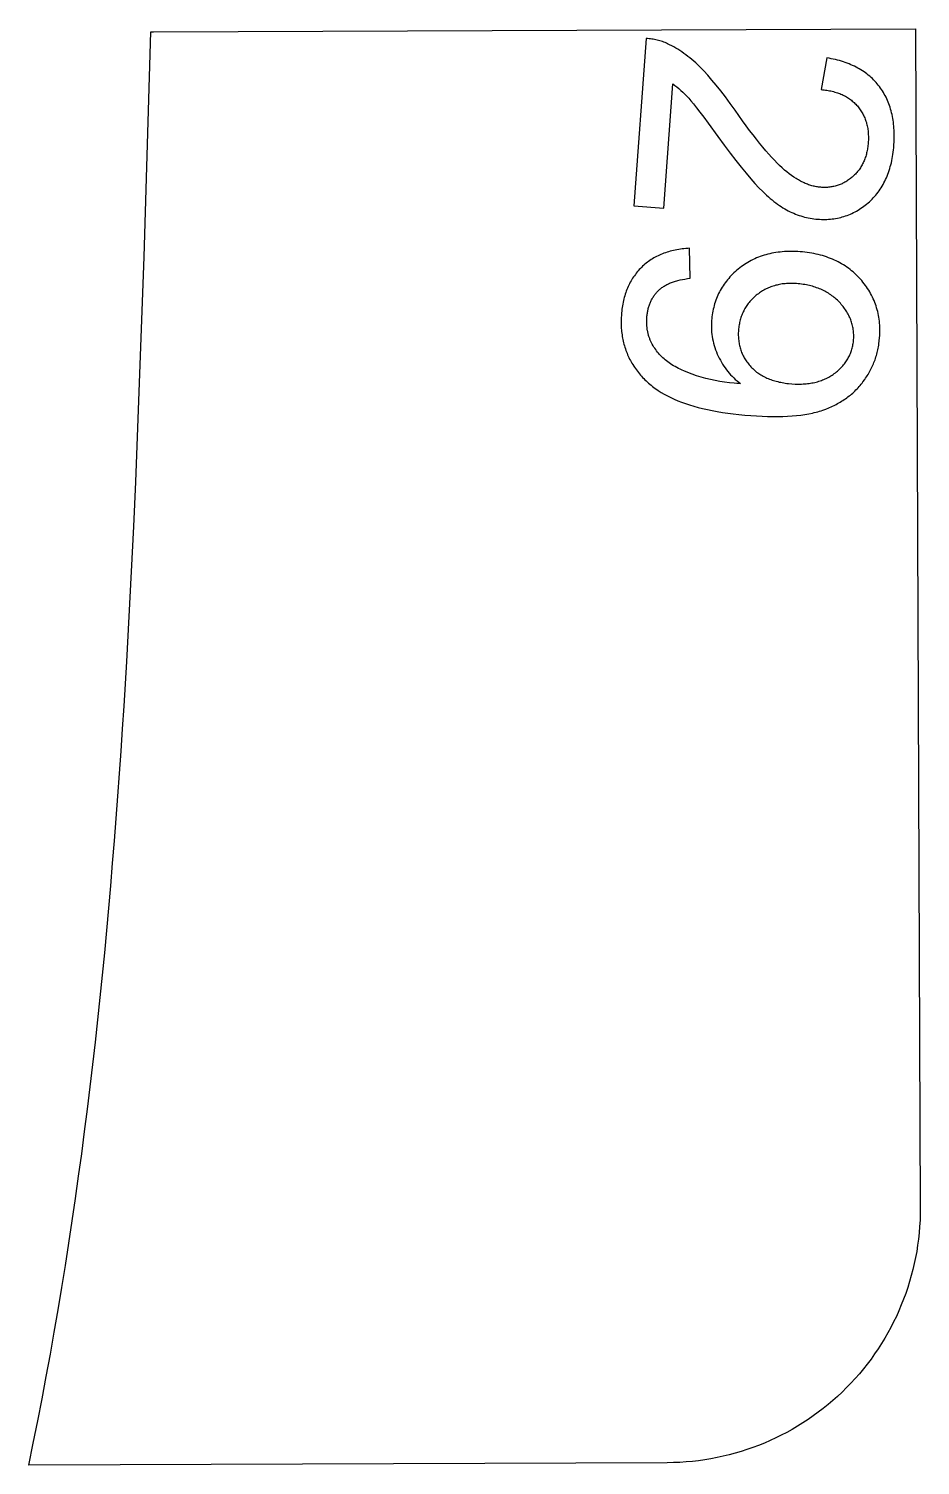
# Model space of a CAD drawing. Extents: x -16189 to 5251, y 3521 to 4024.
# Drawn here: x -4497.8 to -4322.3, y 3718.9 to 4001.6 of the extents above; entities that cross this region are included whole.
import ezdxf

# ---------------------------------------------------------------- set-up
doc = ezdxf.new("R2010")
doc.units = 0
doc.layers.add('LAYER_03', color=7, linetype='CONTINUOUS')

msp = doc.modelspace()

# ---------------------------------------------------------------- linework, layer by layer
at = {"layer": 'LAYER_03'}
for p, q in [((-4354.43, 3949.32), (-4354.63, 3949.15)), ((-4354.22, 3949.47), (-4354.43, 3949.32)), ((-4354.02, 3949.62), (-4354.22, 3949.47)), ((-4353.81, 3949.77), (-4354.02, 3949.62)), ((-4353.59, 3949.91), (-4353.81, 3949.77)), ((-4353.38, 3950.04), (-4353.59, 3949.91)), ((-4353.16, 3950.17), (-4353.38, 3950.04)), ((-4352.94, 3950.29), (-4353.16, 3950.17)), ((-4352.71, 3950.41), (-4352.94, 3950.29)), ((-4352.48, 3950.52), (-4352.71, 3950.41)), ((-4352.25, 3950.62), (-4352.48, 3950.52)), ((-4352.02, 3950.72), (-4352.25, 3950.62)), ((-4351.78, 3950.81), (-4352.02, 3950.72)), ((-4351.54, 3950.9), (-4351.78, 3950.81)), ((-4351.29, 3950.98), (-4351.54, 3950.9)), ((-4351.05, 3951.05), (-4351.29, 3950.98)), ((-4350.8, 3951.12), (-4351.05, 3951.05)), ((-4350.54, 3951.18), (-4350.8, 3951.12)), ((-4350.29, 3951.24), (-4350.54, 3951.18)), ((-4350.03, 3951.29), (-4350.29, 3951.24)), ((-4349.77, 3951.34), (-4350.03, 3951.29)), ((-4349.5, 3951.38), (-4349.77, 3951.34)), ((-4349.23, 3951.41), (-4349.5, 3951.38)), ((-4348.96, 3951.44), (-4349.23, 3951.41)), ((-4348.69, 3951.46), (-4348.96, 3951.44)), ((-4348.41, 3951.48), (-4348.69, 3951.46)), ((-4348.13, 3951.49), (-4348.41, 3951.48)), ((-4347.85, 3951.49), (-4348.13, 3951.49)), ((-4347.56, 3951.49), (-4347.85, 3951.49)), ((-4347.27, 3951.48), (-4347.56, 3951.49)), ((-4346.98, 3951.47), (-4347.27, 3951.48)), ((-4346.68, 3951.45), (-4346.98, 3951.47)), ((-4346.35, 3951.42), (-4346.68, 3951.45)), ((-4346.03, 3951.39), (-4346.35, 3951.42)), ((-4345.71, 3951.35), (-4346.03, 3951.39)), ((-4345.39, 3951.31), (-4345.71, 3951.35)), ((-4345.08, 3951.26), (-4345.39, 3951.31)), ((-4344.77, 3951.2), (-4345.08, 3951.26)), ((-4344.47, 3951.14), (-4344.77, 3951.2)), ((-4344.17, 3951.07), (-4344.47, 3951.14)), ((-4343.87, 3951), (-4344.17, 3951.07)), ((-4343.58, 3950.92), (-4343.87, 3951)), ((-4343.3, 3950.84), (-4343.58, 3950.92)), ((-4343.01, 3950.75), (-4343.3, 3950.84)), ((-4342.74, 3950.65), (-4343.01, 3950.75)), ((-4342.46, 3950.55), (-4342.74, 3950.65)), ((-4342.19, 3950.45), (-4342.46, 3950.55)), ((-4341.93, 3950.34), (-4342.19, 3950.45)), ((-4341.67, 3950.22), (-4341.93, 3950.34)), ((-4341.41, 3950.1), (-4341.67, 3950.22)), ((-4341.16, 3949.97), (-4341.41, 3950.1)), ((-4340.91, 3949.83), (-4341.16, 3949.97)), ((-4340.67, 3949.69), (-4340.91, 3949.83)), ((-4340.43, 3949.55), (-4340.67, 3949.69)), ((-4340.19, 3949.4), (-4340.43, 3949.55)), ((-4339.96, 3949.24), (-4340.19, 3949.4)), ((-4339.74, 3949.08), (-4339.96, 3949.24)), ((-4356.87, 3946.53), (-4356.98, 3946.32)), ((-4356.74, 3946.74), (-4356.87, 3946.53)), ((-4356.61, 3946.94), (-4356.74, 3946.74)), ((-4356.48, 3947.15), (-4356.61, 3946.94)), ((-4356.34, 3947.34), (-4356.48, 3947.15)), ((-4356.19, 3947.54), (-4356.34, 3947.34)), ((-4356.04, 3947.73), (-4356.19, 3947.54)), ((-4355.88, 3947.92), (-4356.04, 3947.73)), ((-4355.72, 3948.1), (-4355.88, 3947.92)), ((-4355.55, 3948.29), (-4355.72, 3948.1)), ((-4355.38, 3948.47), (-4355.55, 3948.29)), ((-4355.2, 3948.64), (-4355.38, 3948.47)), ((-4355.01, 3948.81), (-4355.2, 3948.64)), ((-4354.82, 3948.99), (-4355.01, 3948.81)), ((-4354.63, 3949.15), (-4354.82, 3948.99)), ((-4339.51, 3948.91), (-4339.74, 3949.08)), ((-4339.3, 3948.74), (-4339.51, 3948.91)), ((-4339.08, 3948.56), (-4339.3, 3948.74)), ((-4338.87, 3948.37), (-4339.08, 3948.56)), ((-4338.67, 3948.18), (-4338.87, 3948.37)), ((-4338.47, 3947.98), (-4338.67, 3948.18)), ((-4338.27, 3947.78), (-4338.47, 3947.98)), ((-4338.08, 3947.58), (-4338.27, 3947.78)), ((-4337.9, 3947.37), (-4338.08, 3947.58)), ((-4337.72, 3947.16), (-4337.9, 3947.37)), ((-4337.55, 3946.95), (-4337.72, 3947.16)), ((-4337.39, 3946.74), (-4337.55, 3946.95)), ((-4337.23, 3946.53), (-4337.39, 3946.74)), ((-4337.08, 3946.31), (-4337.23, 3946.53)), ((-4357.96, 3943.57), (-4358.01, 3943.32)), ((-4357.91, 3943.81), (-4357.96, 3943.57)), ((-4357.85, 3944.06), (-4357.91, 3943.81)), ((-4357.79, 3944.3), (-4357.85, 3944.06)), ((-4357.72, 3944.53), (-4357.79, 3944.3)), ((-4357.65, 3944.77), (-4357.72, 3944.53)), ((-4357.57, 3945), (-4357.65, 3944.77)), ((-4357.49, 3945.23), (-4357.57, 3945)), ((-4357.4, 3945.45), (-4357.49, 3945.23)), ((-4357.3, 3945.68), (-4357.4, 3945.45)), ((-4357.2, 3945.89), (-4357.3, 3945.68)), ((-4357.1, 3946.11), (-4357.2, 3945.89)), ((-4356.98, 3946.32), (-4357.1, 3946.11)), ((-4336.93, 3946.1), (-4337.08, 3946.31)), ((-4336.8, 3945.88), (-4336.93, 3946.1)), ((-4336.66, 3945.66), (-4336.8, 3945.88)), ((-4336.54, 3945.44), (-4336.66, 3945.66)), ((-4336.42, 3945.21), (-4336.54, 3945.44)), ((-4336.31, 3944.99), (-4336.42, 3945.21)), ((-4336.21, 3944.76), (-4336.31, 3944.99)), ((-4336.11, 3944.54), (-4336.21, 3944.76)), ((-4336.02, 3944.31), (-4336.11, 3944.54)), ((-4335.93, 3944.08), (-4336.02, 3944.31)), ((-4335.86, 3943.85), (-4335.93, 3944.08)), ((-4335.79, 3943.61), (-4335.86, 3943.85)), ((-4335.72, 3943.38), (-4335.79, 3943.61)), ((-4358.14, 3942.02), (-4358.16, 3941.76)), ((-4358.16, 3941.76), (-4358.16, 3941.5)), ((-4358.16, 3941.5), (-4358.16, 3941.24)), ((-4358.16, 3941.24), (-4358.15, 3940.99)), ((-4358.15, 3940.99), (-4358.14, 3940.74)), ((-4358.13, 3942.29), (-4358.14, 3942.02)), ((-4358.14, 3940.74), (-4358.12, 3940.49)), ((-4358.11, 3942.55), (-4358.13, 3942.29)), ((-4358.08, 3942.81), (-4358.11, 3942.55)), ((-4358.04, 3943.06), (-4358.08, 3942.81)), ((-4358.01, 3943.32), (-4358.04, 3943.06)), ((-4335.66, 3943.14), (-4335.72, 3943.38)), ((-4335.61, 3942.9), (-4335.66, 3943.14)), ((-4335.57, 3942.66), (-4335.61, 3942.9)), ((-4335.53, 3942.42), (-4335.57, 3942.66)), ((-4335.5, 3942.18), (-4335.53, 3942.42)), ((-4335.48, 3941.93), (-4335.5, 3942.18)), ((-4335.46, 3941.69), (-4335.48, 3941.93)), ((-4335.45, 3941.44), (-4335.46, 3941.69)), ((-4335.44, 3941.19), (-4335.45, 3941.44)), ((-4335.45, 3940.94), (-4335.44, 3941.19)), ((-4335.45, 3940.69), (-4335.45, 3940.94)), ((-4358.12, 3940.49), (-4358.09, 3940.24)), ((-4358.09, 3940.24), (-4358.06, 3940)), ((-4358.06, 3940), (-4358.02, 3939.76)), ((-4358.02, 3939.76), (-4357.98, 3939.52)), ((-4357.98, 3939.52), (-4357.93, 3939.28)), ((-4357.93, 3939.28), (-4357.88, 3939.05)), ((-4357.88, 3939.05), (-4357.81, 3938.82)), ((-4357.81, 3938.82), (-4357.75, 3938.59)), ((-4357.75, 3938.59), (-4357.67, 3938.36)), ((-4357.67, 3938.36), (-4357.59, 3938.14)), ((-4357.59, 3938.14), (-4357.51, 3937.92)), ((-4357.51, 3937.92), (-4357.42, 3937.7)), ((-4336.11, 3937.67), (-4336.03, 3937.88)), ((-4336.03, 3937.88), (-4335.95, 3938.1)), ((-4335.95, 3938.1), (-4335.87, 3938.32)), ((-4335.87, 3938.32), (-4335.8, 3938.55)), ((-4335.8, 3938.55), (-4335.74, 3938.77)), ((-4335.74, 3938.77), (-4335.69, 3939)), ((-4335.69, 3939), (-4335.64, 3939.23)), ((-4335.64, 3939.23), (-4335.59, 3939.47)), ((-4335.59, 3939.47), (-4335.55, 3939.7)), ((-4335.55, 3939.7), (-4335.52, 3939.94)), ((-4335.52, 3939.94), (-4335.49, 3940.19)), ((-4335.49, 3940.19), (-4335.47, 3940.43)), ((-4335.47, 3940.43), (-4335.45, 3940.69)), ((-4357.42, 3937.7), (-4357.32, 3937.48)), ((-4357.32, 3937.48), (-4357.21, 3937.27)), ((-4357.21, 3937.27), (-4357.1, 3937.06)), ((-4357.1, 3937.06), (-4356.99, 3936.85)), ((-4356.99, 3936.85), (-4356.87, 3936.64)), ((-4356.87, 3936.64), (-4356.74, 3936.44)), ((-4356.74, 3936.44), (-4356.6, 3936.24)), ((-4356.6, 3936.24), (-4356.46, 3936.04)), ((-4356.46, 3936.04), (-4356.32, 3935.84)), ((-4356.32, 3935.84), (-4356.17, 3935.65)), ((-4356.17, 3935.65), (-4356.01, 3935.46)), ((-4356.01, 3935.46), (-4355.84, 3935.27)), ((-4355.84, 3935.27), (-4355.67, 3935.08)), ((-4355.67, 3935.08), (-4355.5, 3934.9)), ((-4337.93, 3934.93), (-4337.76, 3935.11)), ((-4337.76, 3935.11), (-4337.6, 3935.29)), ((-4337.6, 3935.29), (-4337.45, 3935.47)), ((-4337.45, 3935.47), (-4337.29, 3935.66)), ((-4337.29, 3935.66), (-4337.15, 3935.85)), ((-4337.15, 3935.85), (-4337.01, 3936.04)), ((-4337.01, 3936.04), (-4336.88, 3936.23)), ((-4336.88, 3936.23), (-4336.75, 3936.43)), ((-4336.75, 3936.43), (-4336.63, 3936.63)), ((-4336.63, 3936.63), (-4336.52, 3936.83)), ((-4336.52, 3936.83), (-4336.41, 3937.04)), ((-4336.41, 3937.04), (-4336.3, 3937.24)), ((-4336.3, 3937.24), (-4336.2, 3937.45)), ((-4336.2, 3937.45), (-4336.11, 3937.67)), ((-4355.5, 3934.9), (-4355.32, 3934.72)), ((-4355.32, 3934.72), (-4355.13, 3934.55)), ((-4355.13, 3934.55), (-4354.94, 3934.38)), ((-4354.94, 3934.38), (-4354.75, 3934.22)), ((-4354.75, 3934.22), (-4354.55, 3934.06)), ((-4354.55, 3934.06), (-4354.34, 3933.91)), ((-4354.34, 3933.91), (-4354.13, 3933.76)), ((-4354.13, 3933.76), (-4353.92, 3933.62)), ((-4353.92, 3933.62), (-4353.7, 3933.48)), ((-4353.7, 3933.48), (-4353.47, 3933.35)), ((-4353.47, 3933.35), (-4353.24, 3933.22)), ((-4353.24, 3933.22), (-4353.01, 3933.1)), ((-4353.01, 3933.1), (-4352.77, 3932.98)), ((-4352.77, 3932.98), (-4352.53, 3932.87)), ((-4352.53, 3932.87), (-4352.28, 3932.76)), ((-4352.28, 3932.76), (-4352.02, 3932.66)), ((-4352.02, 3932.66), (-4351.77, 3932.57)), ((-4351.77, 3932.57), (-4351.5, 3932.47)), ((-4351.5, 3932.47), (-4351.23, 3932.39)), ((-4351.23, 3932.39), (-4350.96, 3932.3)), ((-4350.96, 3932.3), (-4350.68, 3932.23)), ((-4350.68, 3932.23), (-4350.4, 3932.16)), ((-4342.59, 3932.15), (-4342.33, 3932.23)), ((-4342.33, 3932.23), (-4342.07, 3932.31)), ((-4342.07, 3932.31), (-4341.82, 3932.4)), ((-4341.82, 3932.4), (-4341.57, 3932.5)), ((-4341.57, 3932.5), (-4341.32, 3932.6)), ((-4341.32, 3932.6), (-4341.08, 3932.7)), ((-4341.08, 3932.7), (-4340.84, 3932.81)), ((-4340.84, 3932.81), (-4340.6, 3932.93)), ((-4340.6, 3932.93), (-4340.37, 3933.05)), ((-4340.37, 3933.05), (-4340.14, 3933.18)), ((-4340.14, 3933.18), (-4339.92, 3933.32)), ((-4339.92, 3933.32), (-4339.7, 3933.46)), ((-4339.7, 3933.46), (-4339.48, 3933.6)), ((-4339.48, 3933.6), (-4339.27, 3933.76)), ((-4339.27, 3933.76), (-4339.06, 3933.91)), ((-4339.06, 3933.91), (-4338.86, 3934.08)), ((-4338.86, 3934.08), (-4338.66, 3934.24)), ((-4338.66, 3934.24), (-4338.47, 3934.41)), ((-4338.47, 3934.41), (-4338.29, 3934.58)), ((-4338.29, 3934.58), (-4338.11, 3934.75)), ((-4338.11, 3934.75), (-4337.93, 3934.93)), ((-4350.4, 3932.16), (-4350.11, 3932.09)), ((-4350.11, 3932.09), (-4349.82, 3932.03)), ((-4349.82, 3932.03), (-4349.52, 3931.97)), ((-4349.52, 3931.97), (-4349.22, 3931.92)), ((-4349.22, 3931.92), (-4348.91, 3931.87)), ((-4348.91, 3931.87), (-4348.6, 3931.83)), ((-4348.6, 3931.83), (-4348.28, 3931.79)), ((-4348.28, 3931.79), (-4347.63, 3931.73)), ((-4347.63, 3931.73), (-4346.98, 3931.69)), ((-4346.98, 3931.69), (-4346.66, 3931.68)), ((-4346.66, 3931.68), (-4346.35, 3931.68)), ((-4346.35, 3931.68), (-4346.04, 3931.68)), ((-4346.04, 3931.68), (-4345.73, 3931.69)), ((-4345.73, 3931.69), (-4345.42, 3931.7)), ((-4345.42, 3931.7), (-4345.12, 3931.72)), ((-4345.12, 3931.72), (-4344.83, 3931.75)), ((-4344.83, 3931.75), (-4344.53, 3931.78)), ((-4344.53, 3931.78), (-4344.24, 3931.81)), ((-4344.24, 3931.81), (-4343.96, 3931.86)), ((-4343.96, 3931.86), (-4343.68, 3931.9)), ((-4343.68, 3931.9), (-4343.4, 3931.96)), ((-4343.4, 3931.96), (-4343.13, 3932.02)), ((-4343.13, 3932.02), (-4342.86, 3932.08)), ((-4342.86, 3932.08), (-4342.59, 3932.15))]:
    msp.add_line(p, q, dxfattribs=at)
msp.add_lwpolyline([(-4372.15, 3719.42), (-4497.84, 3718.92), (-4496.94, 3723.28), (-4496.06, 3727.65), (-4495.21, 3732.02), (-4494.39, 3736.38), (-4493.58, 3740.76), (-4492.81, 3745.13), (-4492.06, 3749.5), (-4491.33, 3753.88), (-4490.62, 3758.26), (-4489.94, 3762.64), (-4489.28, 3767.03), (-4488.64, 3771.41), (-4488.02, 3775.8), (-4487.42, 3780.19), (-4486.84, 3784.58), (-4486.29, 3788.97), (-4485.75, 3793.36), (-4485.23, 3797.76), (-4484.73, 3802.15), (-4484.24, 3806.55), (-4483.78, 3810.95), (-4483.33, 3815.35), (-4482.89, 3819.76), (-4482.48, 3824.16), (-4482.08, 3828.57), (-4481.69, 3832.97), (-4481.32, 3837.38), (-4480.96, 3841.79), (-4480.61, 3846.2), (-4480.28, 3850.61), (-4479.96, 3855.03), (-4479.66, 3859.44), (-4479.36, 3863.85), (-4479.08, 3868.27), (-4478.81, 3872.69), (-4478.54, 3877.1), (-4478.05, 3885.94), (-4477.6, 3894.78), (-4477.17, 3903.63), (-4476.78, 3912.47), (-4476.42, 3921.32), (-4476.08, 3930.17), (-4475.75, 3939.02), (-4475.45, 3947.88), (-4475.15, 3956.73), (-4474.87, 3965.59), (-4474.34, 3983.3), (-4473.83, 4001.02), (-4473.26, 4001.02), (-4323.26, 4001.61), (-4322.34, 3769.61, -0.414214)], format="xyb", close=True, dxfattribs=at)
for points in [[(-4376.28, 3999.69), (-4378.73, 3966.75), (-4372.85, 3966.31), (-4371.03, 3990.75), (-4370.64, 3990.46), (-4370.24, 3990.15), (-4369.85, 3989.82), (-4369.46, 3989.47), (-4369.07, 3989.11), (-4368.68, 3988.73), (-4368.29, 3988.34), (-4367.91, 3987.92), (-4367.71, 3987.7), (-4367.49, 3987.44), (-4366.98, 3986.82), (-4366.38, 3986.07), (-4365.71, 3985.2), (-4364.95, 3984.19), (-4364.1, 3983.05), (-4362.17, 3980.39), (-4360.93, 3978.7), (-4359.75, 3977.13), (-4358.65, 3975.68), (-4357.61, 3974.36), (-4356.63, 3973.16), (-4355.72, 3972.09), (-4354.88, 3971.13), (-4354.1, 3970.3), (-4353.35, 3969.56), (-4352.62, 3968.87), (-4352.25, 3968.54), (-4351.89, 3968.23), (-4351.52, 3967.93), (-4351.16, 3967.64), (-4350.8, 3967.36), (-4350.44, 3967.1), (-4350.08, 3966.85), (-4349.73, 3966.61), (-4349.37, 3966.39), (-4349.02, 3966.17), (-4348.67, 3965.98), (-4348.32, 3965.79), (-4347.96, 3965.61), (-4347.61, 3965.45), (-4347.26, 3965.29), (-4346.9, 3965.15), (-4346.55, 3965.01), (-4346.19, 3964.88), (-4345.83, 3964.76), (-4345.47, 3964.65), (-4345.11, 3964.56), (-4344.74, 3964.47), (-4344.38, 3964.39), (-4344.01, 3964.32), (-4343.64, 3964.25), (-4343.27, 3964.2), (-4342.9, 3964.16), (-4342.53, 3964.13), (-4342.16, 3964.11), (-4341.8, 3964.09), (-4341.44, 3964.08), (-4341.08, 3964.09), (-4340.73, 3964.1), (-4340.38, 3964.12), (-4340.03, 3964.14), (-4339.69, 3964.18), (-4339.34, 3964.22), (-4339.01, 3964.28), (-4338.67, 3964.34), (-4338.34, 3964.41), (-4338.01, 3964.49), (-4337.69, 3964.57), (-4337.36, 3964.67), (-4337.04, 3964.77), (-4336.73, 3964.88), (-4336.41, 3965), (-4336.1, 3965.13), (-4335.8, 3965.27), (-4335.49, 3965.42), (-4335.19, 3965.57), (-4334.9, 3965.73), (-4334.6, 3965.9), (-4334.31, 3966.08), (-4334.02, 3966.27), (-4333.74, 3966.47), (-4333.46, 3966.67), (-4333.18, 3966.89), (-4332.9, 3967.11), (-4332.63, 3967.34), (-4332.36, 3967.58), (-4332.09, 3967.82), (-4331.84, 3968.07), (-4331.59, 3968.33), (-4331.35, 3968.6), (-4331.11, 3968.87), (-4330.88, 3969.15), (-4330.66, 3969.43), (-4330.45, 3969.72), (-4330.24, 3970.02), (-4330.05, 3970.33), (-4329.85, 3970.64), (-4329.67, 3970.95), (-4329.49, 3971.28), (-4329.33, 3971.6), (-4329.16, 3971.94), (-4329.01, 3972.28), (-4328.86, 3972.63), (-4328.72, 3972.99), (-4328.59, 3973.35), (-4328.47, 3973.72), (-4328.35, 3974.09), (-4328.24, 3974.47), (-4328.13, 3974.86), (-4328.04, 3975.25), (-4327.95, 3975.65), (-4327.87, 3976.06), (-4327.8, 3976.47), (-4327.73, 3976.89), (-4327.67, 3977.32), (-4327.62, 3977.75), (-4327.57, 3978.19), (-4327.54, 3978.63), (-4327.49, 3979.51), (-4327.47, 3979.94), (-4327.47, 3980.37), (-4327.47, 3980.79), (-4327.48, 3981.2), (-4327.49, 3981.62), (-4327.52, 3982.02), (-4327.55, 3982.42), (-4327.59, 3982.82), (-4327.64, 3983.21), (-4327.69, 3983.59), (-4327.75, 3983.97), (-4327.82, 3984.35), (-4327.9, 3984.72), (-4327.99, 3985.08), (-4328.08, 3985.44), (-4328.18, 3985.8), (-4328.29, 3986.15), (-4328.4, 3986.49), (-4328.53, 3986.83), (-4328.66, 3987.16), (-4328.79, 3987.49), (-4328.94, 3987.82), (-4329.09, 3988.14), (-4329.26, 3988.45), (-4329.42, 3988.76), (-4329.6, 3989.06), (-4329.79, 3989.36), (-4329.98, 3989.65), (-4330.18, 3989.94), (-4330.38, 3990.23), (-4330.6, 3990.5), (-4330.82, 3990.77), (-4331.05, 3991.04), (-4331.28, 3991.3), (-4331.53, 3991.55), (-4331.78, 3991.79), (-4332.03, 3992.03), (-4332.3, 3992.26), (-4332.57, 3992.49), (-4332.85, 3992.71), (-4333.13, 3992.92), (-4333.42, 3993.13), (-4333.72, 3993.32), (-4334.03, 3993.52), (-4334.34, 3993.7), (-4334.66, 3993.88), (-4334.99, 3994.06), (-4335.32, 3994.22), (-4335.67, 3994.39), (-4336.01, 3994.54), (-4336.37, 3994.69), (-4336.73, 3994.83), (-4337.1, 3994.96), (-4337.48, 3995.09), (-4337.86, 3995.21), (-4338.25, 3995.33), (-4338.65, 3995.44), (-4339.06, 3995.54), (-4339.47, 3995.63), (-4339.89, 3995.72), (-4340.31, 3995.81), (-4340.75, 3995.88), (-4341.86, 3989.64), (-4341.57, 3989.62), (-4341.28, 3989.59), (-4341, 3989.55), (-4340.72, 3989.51), (-4340.45, 3989.46), (-4340.18, 3989.41), (-4339.92, 3989.36), (-4339.66, 3989.3), (-4339.4, 3989.23), (-4339.15, 3989.16), (-4338.9, 3989.09), (-4338.66, 3989.01), (-4338.42, 3988.93), (-4338.19, 3988.84), (-4337.96, 3988.74), (-4337.73, 3988.64), (-4337.51, 3988.54), (-4337.29, 3988.43), (-4337.08, 3988.32), (-4336.87, 3988.2), (-4336.67, 3988.08), (-4336.47, 3987.95), (-4336.27, 3987.82), (-4336.08, 3987.68), (-4335.9, 3987.54), (-4335.72, 3987.39), (-4335.54, 3987.24), (-4335.37, 3987.09), (-4335.2, 3986.92), (-4335.03, 3986.76), (-4334.87, 3986.59), (-4334.72, 3986.41), (-4334.57, 3986.23), (-4334.42, 3986.05), (-4334.28, 3985.86), (-4334.15, 3985.68), (-4334.02, 3985.48), (-4333.9, 3985.29), (-4333.78, 3985.09), (-4333.66, 3984.89), (-4333.56, 3984.69), (-4333.46, 3984.48), (-4333.36, 3984.27), (-4333.27, 3984.06), (-4333.18, 3983.84), (-4333.1, 3983.62), (-4333.03, 3983.4), (-4332.96, 3983.17), (-4332.9, 3982.94), (-4332.84, 3982.71), (-4332.78, 3982.48), (-4332.74, 3982.24), (-4332.69, 3982), (-4332.66, 3981.75), (-4332.63, 3981.51), (-4332.6, 3981.26), (-4332.58, 3981), (-4332.57, 3980.75), (-4332.56, 3980.49), (-4332.55, 3980.23), (-4332.55, 3979.96), (-4332.56, 3979.69), (-4332.57, 3979.42), (-4332.59, 3979.15), (-4332.61, 3978.89), (-4332.64, 3978.63), (-4332.67, 3978.38), (-4332.71, 3978.13), (-4332.75, 3977.88), (-4332.79, 3977.64), (-4332.84, 3977.4), (-4332.9, 3977.17), (-4332.96, 3976.93), (-4333.02, 3976.7), (-4333.09, 3976.48), (-4333.16, 3976.26), (-4333.24, 3976.04), (-4333.32, 3975.83), (-4333.41, 3975.61), (-4333.5, 3975.41), (-4333.59, 3975.2), (-4333.69, 3975), (-4333.8, 3974.8), (-4333.91, 3974.61), (-4334.03, 3974.42), (-4334.14, 3974.23), (-4334.27, 3974.05), (-4334.4, 3973.87), (-4334.53, 3973.69), (-4334.67, 3973.52), (-4334.81, 3973.35), (-4334.96, 3973.18), (-4335.11, 3973.02), (-4335.27, 3972.86), (-4335.43, 3972.7), (-4335.59, 3972.55), (-4335.76, 3972.4), (-4335.93, 3972.26), (-4336.11, 3972.12), (-4336.28, 3971.99), (-4336.46, 3971.86), (-4336.64, 3971.74), (-4336.82, 3971.62), (-4337, 3971.51), (-4337.18, 3971.4), (-4337.37, 3971.3), (-4337.56, 3971.21), (-4337.75, 3971.12), (-4337.94, 3971.03), (-4338.13, 3970.95), (-4338.33, 3970.88), (-4338.52, 3970.81), (-4338.72, 3970.74), (-4338.92, 3970.68), (-4339.12, 3970.63), (-4339.33, 3970.58), (-4339.53, 3970.54), (-4339.74, 3970.5), (-4339.95, 3970.47), (-4340.16, 3970.44), (-4340.38, 3970.42), (-4340.59, 3970.4), (-4340.81, 3970.39), (-4341.03, 3970.38), (-4341.25, 3970.38), (-4341.47, 3970.38), (-4341.7, 3970.39), (-4341.92, 3970.41), (-4342.14, 3970.42), (-4342.36, 3970.45), (-4342.57, 3970.48), (-4342.79, 3970.52), (-4343.01, 3970.56), (-4343.23, 3970.6), (-4343.45, 3970.66), (-4343.67, 3970.72), (-4343.89, 3970.78), (-4344.11, 3970.85), (-4344.33, 3970.92), (-4344.55, 3971.01), (-4344.77, 3971.09), (-4345, 3971.18), (-4345.22, 3971.28), (-4345.44, 3971.39), (-4345.67, 3971.49), (-4345.89, 3971.61), (-4346.11, 3971.73), (-4346.34, 3971.86), (-4346.56, 3971.99), (-4346.79, 3972.12), (-4347.24, 3972.42), (-4347.7, 3972.73), (-4348.15, 3973.07), (-4348.61, 3973.43), (-4349.07, 3973.81), (-4349.54, 3974.22), (-4350.03, 3974.68), (-4350.53, 3975.18), (-4351.06, 3975.72), (-4351.6, 3976.31), (-4352.16, 3976.94), (-4352.74, 3977.61), (-4353.34, 3978.32), (-4353.96, 3979.08), (-4354.6, 3979.88), (-4355.25, 3980.72), (-4355.93, 3981.6), (-4356.62, 3982.53), (-4357.33, 3983.5), (-4358.81, 3985.57), (-4359.77, 3986.92), (-4360.7, 3988.19), (-4361.61, 3989.38), (-4362.49, 3990.49), (-4363.35, 3991.52), (-4364.18, 3992.47), (-4364.98, 3993.34), (-4365.76, 3994.14), (-4366.14, 3994.51), (-4366.52, 3994.87), (-4366.91, 3995.21), (-4367.3, 3995.55), (-4367.69, 3995.87), (-4368.08, 3996.18), (-4368.47, 3996.48), (-4368.87, 3996.77), (-4369.26, 3997.05), (-4369.66, 3997.31), (-4370.06, 3997.57), (-4370.46, 3997.81), (-4370.87, 3998.04), (-4371.27, 3998.26), (-4371.68, 3998.46), (-4372.09, 3998.66), (-4372.33, 3998.77), (-4372.58, 3998.88), (-4372.84, 3998.98), (-4373.09, 3999.07), (-4373.35, 3999.16), (-4373.6, 3999.24), (-4373.86, 3999.31), (-4374.13, 3999.38), (-4374.39, 3999.44), (-4374.65, 3999.5), (-4374.92, 3999.54), (-4375.19, 3999.59), (-4375.46, 3999.62), (-4375.73, 3999.65), (-4376.01, 3999.67)], [(-4367.76, 3958.42), (-4368.13, 3958.39), (-4368.5, 3958.37), (-4368.86, 3958.33), (-4369.21, 3958.29), (-4369.56, 3958.24), (-4369.9, 3958.19), (-4370.24, 3958.13), (-4370.58, 3958.06), (-4370.91, 3957.99), (-4371.24, 3957.91), (-4371.56, 3957.83), (-4371.88, 3957.74), (-4372.19, 3957.64), (-4372.49, 3957.54), (-4372.8, 3957.43), (-4373.1, 3957.32), (-4373.39, 3957.2), (-4373.68, 3957.07), (-4373.96, 3956.94), (-4374.24, 3956.8), (-4374.51, 3956.65), (-4374.78, 3956.5), (-4375.05, 3956.34), (-4375.31, 3956.18), (-4375.56, 3956.01), (-4375.82, 3955.83), (-4376.06, 3955.65), (-4376.3, 3955.46), (-4376.54, 3955.26), (-4376.77, 3955.06), (-4377, 3954.86), (-4377.22, 3954.64), (-4377.44, 3954.42), (-4377.65, 3954.2), (-4377.85, 3953.97), (-4378.05, 3953.74), (-4378.25, 3953.5), (-4378.43, 3953.26), (-4378.61, 3953.01), (-4378.79, 3952.76), (-4378.96, 3952.51), (-4379.12, 3952.25), (-4379.28, 3951.98), (-4379.43, 3951.71), (-4379.57, 3951.44), (-4379.71, 3951.16), (-4379.84, 3950.87), (-4379.97, 3950.58), (-4380.09, 3950.29), (-4380.21, 3949.99), (-4380.31, 3949.69), (-4380.42, 3949.38), (-4380.51, 3949.07), (-4380.6, 3948.75), (-4380.69, 3948.43), (-4380.77, 3948.11), (-4380.84, 3947.78), (-4380.9, 3947.44), (-4380.97, 3947.1), (-4381.02, 3946.76), (-4381.07, 3946.41), (-4381.11, 3946.05), (-4381.15, 3945.7), (-4381.18, 3945.33), (-4381.22, 3944.65), (-4381.23, 3944.31), (-4381.23, 3943.98), (-4381.23, 3943.64), (-4381.22, 3943.31), (-4381.21, 3942.98), (-4381.19, 3942.65), (-4381.16, 3942.33), (-4381.13, 3942.01), (-4381.1, 3941.69), (-4381.05, 3941.37), (-4381, 3941.06), (-4380.95, 3940.74), (-4380.89, 3940.43), (-4380.82, 3940.12), (-4380.75, 3939.82), (-4380.67, 3939.52), (-4380.58, 3939.21), (-4380.49, 3938.92), (-4380.4, 3938.62), (-4380.29, 3938.32), (-4380.18, 3938.03), (-4380.07, 3937.74), (-4379.95, 3937.46), (-4379.82, 3937.17), (-4379.69, 3936.89), (-4379.55, 3936.61), (-4379.4, 3936.33), (-4379.25, 3936.06), (-4379.1, 3935.78), (-4378.93, 3935.51), (-4378.76, 3935.24), (-4378.59, 3934.98), (-4378.41, 3934.72), (-4378.23, 3934.46), (-4378.03, 3934.21), (-4377.84, 3933.96), (-4377.64, 3933.71), (-4377.43, 3933.47), (-4377.22, 3933.23), (-4377, 3932.99), (-4376.77, 3932.76), (-4376.54, 3932.53), (-4376.31, 3932.31), (-4376.07, 3932.08), (-4375.82, 3931.87), (-4375.57, 3931.65), (-4375.31, 3931.44), (-4375.05, 3931.23), (-4374.78, 3931.03), (-4374.5, 3930.83), (-4374.22, 3930.63), (-4373.94, 3930.44), (-4373.35, 3930.06), (-4372.74, 3929.7), (-4372.11, 3929.35), (-4371.45, 3929.02), (-4370.78, 3928.7), (-4370.07, 3928.4), (-4369.34, 3928.11), (-4368.57, 3927.83), (-4367.77, 3927.57), (-4366.94, 3927.32), (-4366.08, 3927.08), (-4365.18, 3926.86), (-4364.26, 3926.65), (-4363.3, 3926.46), (-4362.31, 3926.28), (-4361.29, 3926.12), (-4360.24, 3925.96), (-4359.16, 3925.83), (-4358.04, 3925.7), (-4356.9, 3925.59), (-4355.72, 3925.5), (-4354.59, 3925.42), (-4353.49, 3925.36), (-4352.42, 3925.33), (-4351.39, 3925.31), (-4350.39, 3925.31), (-4349.42, 3925.33), (-4348.49, 3925.36), (-4347.59, 3925.42), (-4346.72, 3925.49), (-4345.88, 3925.59), (-4345.08, 3925.7), (-4344.3, 3925.83), (-4343.56, 3925.98), (-4343.21, 3926.06), (-4342.86, 3926.15), (-4342.52, 3926.24), (-4342.18, 3926.34), (-4341.86, 3926.44), (-4341.54, 3926.55), (-4340.93, 3926.77), (-4340.33, 3927.01), (-4339.74, 3927.27), (-4339.17, 3927.54), (-4338.9, 3927.69), (-4338.62, 3927.83), (-4338.35, 3927.98), (-4338.09, 3928.14), (-4337.83, 3928.3), (-4337.57, 3928.46), (-4337.31, 3928.63), (-4337.07, 3928.8), (-4336.82, 3928.98), (-4336.58, 3929.16), (-4336.34, 3929.34), (-4336.11, 3929.53), (-4335.88, 3929.72), (-4335.65, 3929.92), (-4335.43, 3930.12), (-4335.22, 3930.32), (-4335, 3930.53), (-4334.79, 3930.75), (-4334.59, 3930.96), (-4334.39, 3931.18), (-4334.19, 3931.41), (-4334, 3931.64), (-4333.81, 3931.87), (-4333.63, 3932.11), (-4333.27, 3932.59), (-4333.1, 3932.84), (-4332.94, 3933.08), (-4332.78, 3933.33), (-4332.62, 3933.58), (-4332.47, 3933.84), (-4332.33, 3934.09), (-4332.19, 3934.35), (-4332.05, 3934.61), (-4331.92, 3934.87), (-4331.8, 3935.13), (-4331.68, 3935.39), (-4331.56, 3935.66), (-4331.46, 3935.93), (-4331.35, 3936.2), (-4331.25, 3936.47), (-4331.16, 3936.75), (-4331.07, 3937.02), (-4330.98, 3937.3), (-4330.9, 3937.58), (-4330.83, 3937.87), (-4330.76, 3938.15), (-4330.69, 3938.44), (-4330.63, 3938.73), (-4330.58, 3939.02), (-4330.53, 3939.31), (-4330.48, 3939.6), (-4330.41, 3940.2), (-4330.35, 3940.8), (-4330.32, 3941.22), (-4330.31, 3941.64), (-4330.3, 3942.05), (-4330.3, 3942.46), (-4330.31, 3942.86), (-4330.33, 3943.26), (-4330.36, 3943.66), (-4330.4, 3944.05), (-4330.45, 3944.44), (-4330.51, 3944.82), (-4330.57, 3945.2), (-4330.65, 3945.58), (-4330.73, 3945.95), (-4330.83, 3946.32), (-4330.93, 3946.69), (-4331.05, 3947.05), (-4331.17, 3947.41), (-4331.3, 3947.77), (-4331.44, 3948.12), (-4331.6, 3948.47), (-4331.76, 3948.81), (-4331.93, 3949.15), (-4332.11, 3949.49), (-4332.29, 3949.82), (-4332.49, 3950.15), (-4332.7, 3950.47), (-4332.92, 3950.79), (-4333.14, 3951.11), (-4333.38, 3951.43), (-4333.62, 3951.74), (-4333.88, 3952.04), (-4334.14, 3952.35), (-4334.41, 3952.64), (-4334.69, 3952.93), (-4334.97, 3953.21), (-4335.26, 3953.48), (-4335.56, 3953.75), (-4335.86, 3954), (-4336.17, 3954.25), (-4336.49, 3954.49), (-4336.81, 3954.72), (-4337.14, 3954.94), (-4337.48, 3955.15), (-4337.82, 3955.36), (-4338.17, 3955.56), (-4338.52, 3955.74), (-4338.88, 3955.92), (-4339.25, 3956.1), (-4339.63, 3956.26), (-4340.01, 3956.42), (-4340.39, 3956.56), (-4340.79, 3956.7), (-4341.19, 3956.83), (-4341.59, 3956.96), (-4342.01, 3957.07), (-4342.43, 3957.18), (-4342.85, 3957.27), (-4343.28, 3957.36), (-4343.72, 3957.44), (-4344.17, 3957.52), (-4344.62, 3957.58), (-4345.08, 3957.64), (-4345.54, 3957.68), (-4346.01, 3957.72), (-4346.47, 3957.75), (-4346.92, 3957.77), (-4347.36, 3957.79), (-4347.81, 3957.79), (-4348.24, 3957.78), (-4348.67, 3957.77), (-4349.1, 3957.75), (-4349.52, 3957.71), (-4349.94, 3957.67), (-4350.35, 3957.62), (-4350.76, 3957.57), (-4351.16, 3957.5), (-4351.56, 3957.42), (-4351.95, 3957.34), (-4352.34, 3957.25), (-4352.72, 3957.14), (-4353.09, 3957.03), (-4353.47, 3956.91), (-4353.83, 3956.79), (-4354.2, 3956.65), (-4354.55, 3956.5), (-4354.91, 3956.35), (-4355.25, 3956.19), (-4355.6, 3956.01), (-4355.93, 3955.83), (-4356.27, 3955.64), (-4356.59, 3955.44), (-4356.92, 3955.24), (-4357.23, 3955.02), (-4357.55, 3954.8), (-4357.85, 3954.56), (-4358.16, 3954.32), (-4358.45, 3954.07), (-4358.74, 3953.82), (-4359.02, 3953.56), (-4359.29, 3953.3), (-4359.55, 3953.03), (-4359.81, 3952.76), (-4360.05, 3952.48), (-4360.29, 3952.2), (-4360.52, 3951.92), (-4360.74, 3951.63), (-4360.95, 3951.34), (-4361.15, 3951.04), (-4361.34, 3950.74), (-4361.53, 3950.44), (-4361.71, 3950.13), (-4361.88, 3949.81), (-4362.04, 3949.49), (-4362.19, 3949.17), (-4362.33, 3948.84), (-4362.47, 3948.51), (-4362.59, 3948.17), (-4362.71, 3947.83), (-4362.82, 3947.49), (-4362.92, 3947.14), (-4363.01, 3946.78), (-4363.1, 3946.43), (-4363.17, 3946.06), (-4363.24, 3945.7), (-4363.3, 3945.32), (-4363.35, 3944.95), (-4363.39, 3944.57), (-4363.42, 3944.18), (-4363.45, 3943.72), (-4363.46, 3943.26), (-4363.46, 3942.81), (-4363.44, 3942.36), (-4363.41, 3941.91), (-4363.37, 3941.46), (-4363.31, 3941.02), (-4363.23, 3940.58), (-4363.14, 3940.14), (-4363.04, 3939.71), (-4362.92, 3939.27), (-4362.79, 3938.85), (-4362.64, 3938.42), (-4362.48, 3938), (-4362.31, 3937.58), (-4362.11, 3937.17), (-4361.91, 3936.76), (-4361.7, 3936.36), (-4361.48, 3935.97), (-4361.25, 3935.59), (-4361.01, 3935.22), (-4360.76, 3934.86), (-4360.5, 3934.51), (-4360.23, 3934.17), (-4359.95, 3933.84), (-4359.67, 3933.52), (-4359.37, 3933.21), (-4359.06, 3932.91), (-4358.75, 3932.61), (-4358.42, 3932.33), (-4358.09, 3932.06), (-4357.75, 3931.8), (-4358.46, 3931.83), (-4358.97, 3931.86), (-4359.92, 3931.94), (-4360.86, 3932.06), (-4361.8, 3932.2), (-4362.73, 3932.37), (-4363.65, 3932.57), (-4364.57, 3932.79), (-4365.48, 3933.05), (-4366.38, 3933.33), (-4367.26, 3933.63), (-4368.09, 3933.95), (-4368.87, 3934.27), (-4369.24, 3934.44), (-4369.6, 3934.6), (-4369.95, 3934.77), (-4370.28, 3934.95), (-4370.6, 3935.12), (-4370.92, 3935.3), (-4371.22, 3935.48), (-4371.5, 3935.67), (-4371.78, 3935.85), (-4372.04, 3936.04), (-4372.29, 3936.23), (-4372.54, 3936.43), (-4372.78, 3936.64), (-4373.01, 3936.85), (-4373.24, 3937.06), (-4373.45, 3937.28), (-4373.66, 3937.51), (-4373.87, 3937.74), (-4374.06, 3937.97), (-4374.25, 3938.21), (-4374.43, 3938.46), (-4374.61, 3938.72), (-4374.77, 3938.97), (-4374.93, 3939.24), (-4375.09, 3939.51), (-4375.23, 3939.78), (-4375.3, 3939.92), (-4375.37, 3940.06), (-4375.43, 3940.2), (-4375.49, 3940.35), (-4375.55, 3940.49), (-4375.61, 3940.64), (-4375.66, 3940.78), (-4375.72, 3940.93), (-4375.76, 3941.08), (-4375.81, 3941.23), (-4375.85, 3941.38), (-4375.89, 3941.53), (-4375.93, 3941.68), (-4375.97, 3941.84), (-4376, 3942), (-4376.03, 3942.15), (-4376.08, 3942.47), (-4376.12, 3942.79), (-4376.16, 3943.12), (-4376.18, 3943.45), (-4376.19, 3943.79), (-4376.19, 3944.13), (-4376.18, 3944.47), (-4376.16, 3944.82), (-4376.14, 3945.03), (-4376.12, 3945.23), (-4376.09, 3945.43), (-4376.07, 3945.63), (-4376.04, 3945.82), (-4376, 3946.01), (-4375.96, 3946.2), (-4375.92, 3946.39), (-4375.88, 3946.57), (-4375.83, 3946.75), (-4375.78, 3946.93), (-4375.72, 3947.11), (-4375.66, 3947.28), (-4375.6, 3947.45), (-4375.54, 3947.62), (-4375.47, 3947.79), (-4375.39, 3947.95), (-4375.32, 3948.11), (-4375.24, 3948.27), (-4375.15, 3948.43), (-4375.07, 3948.58), (-4374.98, 3948.73), (-4374.88, 3948.88), (-4374.79, 3949.02), (-4374.69, 3949.16), (-4374.58, 3949.3), (-4374.47, 3949.44), (-4374.36, 3949.58), (-4374.25, 3949.71), (-4374.13, 3949.84), (-4374.01, 3949.96), (-4373.88, 3950.09), (-4373.76, 3950.21), (-4373.62, 3950.33), (-4373.49, 3950.44), (-4373.34, 3950.56), (-4373.2, 3950.67), (-4373.05, 3950.77), (-4372.89, 3950.88), (-4372.74, 3950.98), (-4372.57, 3951.07), (-4372.41, 3951.17), (-4372.23, 3951.26), (-4372.06, 3951.35), (-4371.88, 3951.44), (-4371.7, 3951.52), (-4371.51, 3951.6), (-4371.31, 3951.67), (-4371.12, 3951.75), (-4370.92, 3951.82), (-4370.71, 3951.89), (-4370.5, 3951.95), (-4370.29, 3952.01), (-4370.07, 3952.07), (-4369.62, 3952.18), (-4369.16, 3952.28), (-4368.67, 3952.36), (-4368.17, 3952.44), (-4367.66, 3952.5)]]:
    msp.add_lwpolyline(points, close=True, dxfattribs=at)

doc.saveas('drawing.dxf')
